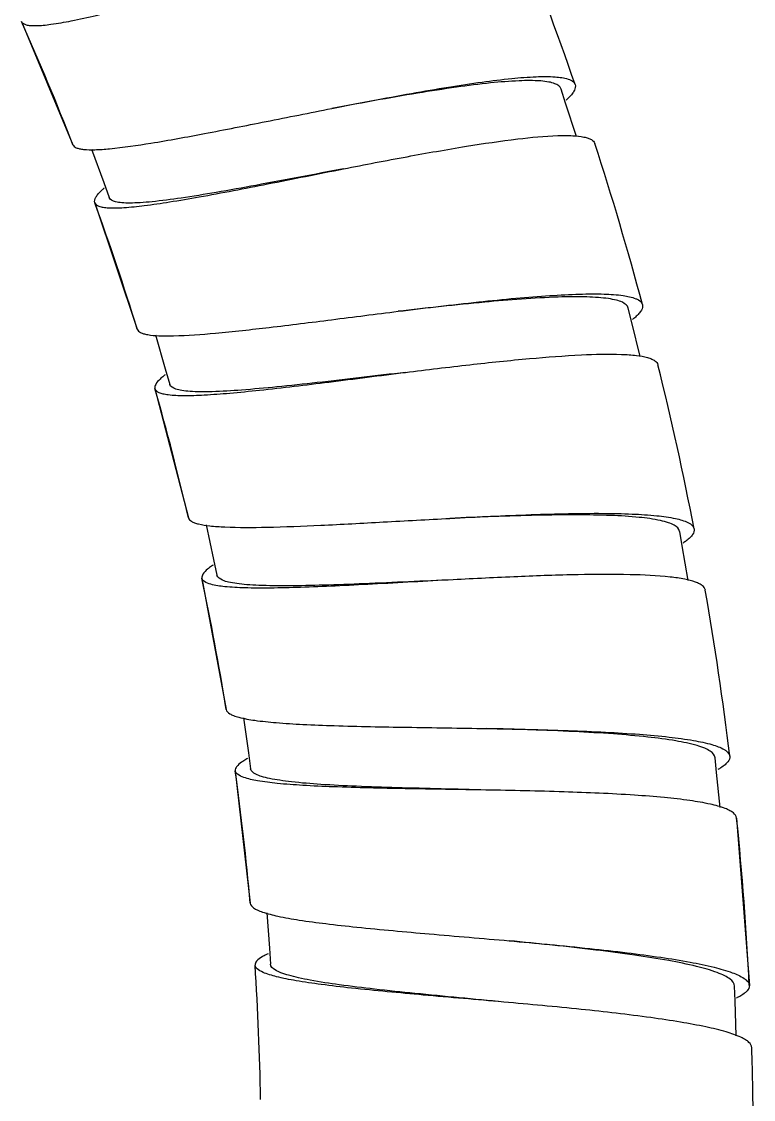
# Model space of a CAD drawing. Header units: millimetres. Extents: x 1035 to 2065, y 1005 to 1731.
# Drawn here: x 1415.37 to 1439.16, y 1441.88 to 1476.92 of the extents above; entities that cross this region are included whole.
import ezdxf

# ---------------------------------------------------------------- set-up
doc = ezdxf.new("R2010")
doc.units = ezdxf.units.MM

msp = doc.modelspace()

# ---------------------------------------------------------------- linework, layer by layer
at = {"color": 7, "linetype": 'Continuous'}
for p, q in [((1415.374, 1476.918), (1415.374, 1476.918)), ((1415.374, 1476.918), (1417.043, 1472.916)), ((1433.057, 1474.269), (1432.912, 1474.724)), ((1433.408, 1473.178), (1433.057, 1474.269)), ((1417.649, 1472.769), (1418.045, 1471.69)), ((1418.045, 1471.69), (1418.223, 1471.201)), ((1417.752, 1471.029), (1417.752, 1471.029)), ((1417.752, 1471.029), (1419.134, 1466.92)), ((1435.203, 1467.14), (1435.091, 1467.604)), ((1435.476, 1466.026), (1435.203, 1467.14)), ((1419.728, 1466.73), (1420.046, 1465.627)), ((1420.046, 1465.627), (1420.19, 1465.124)), ((1419.709, 1464.987), (1419.709, 1464.987)), ((1419.709, 1464.987), (1420.797, 1460.79)), ((1421.378, 1460.559), (1421.617, 1459.435)), ((1436.842, 1459.881), (1436.764, 1460.344)), ((1437.036, 1458.746), (1436.842, 1459.881)), ((1421.617, 1459.435), (1421.725, 1458.924)), ((1421.234, 1458.822), (1422.024, 1454.559)), ((1437.597, 1458.44), (1437.597, 1458.44)), ((1422.585, 1454.287), (1422.745, 1453.15)), ((1422.745, 1453.15), (1422.816, 1452.633)), ((1437.964, 1452.512), (1437.918, 1452.987)), ((1438.392, 1453.038), (1438.392, 1453.038)), ((1422.32, 1452.565), (1422.807, 1448.257)), ((1438.077, 1451.374), (1437.964, 1452.512)), ((1438.615, 1451.028), (1438.615, 1451.028)), ((1438.615, 1451.028), (1439.027, 1445.585)), ((1439.027, 1445.585), (1439.027, 1445.585))]:
    msp.add_line(p, q, dxfattribs=at)
for points in [[(1423.348, 1447.946), (1423.427, 1446.8), (1423.462, 1446.281)], [(1438.595, 1443.947), (1438.562, 1445.091), (1438.55, 1445.568)]]:
    msp.add_lwpolyline(points, dxfattribs=at)
for centre, radius, start, end in [((1333.263, 1440.332), 105.893, 19.03734, 21.9918), ((1333.263, 1440.332), 89.893, 21.25209, 24.01591), ((1333.258, 1440.329), 105.899, 14.98962, 17.94389), ((1419.796, 1469.514), 2.642, 131.1256, 133.0726), ((1333.242, 1440.324), 89.916, 17.20428, 19.96735), ((1333.246, 1440.326), 105.912, 10.9416, 13.89549), ((1333.261, 1440.329), 89.896, 13.15629, 15.91992), ((1333.248, 1440.326), 89.909, 9.10834, 11.87165), ((1333.247, 1440.326), 105.91, 6.89366, 9.84759), ((1333.248, 1440.326), 105.909, 6.89375, 9.84765), ((1333.242, 1440.326), 89.915, 5.06042, 7.82358), ((1333.223, 1440.324), 105.934, 2.84598, 5.79927), ((1333.223, 1440.324), 89.934, 0.99207, 3.77574)]:
    msp.add_arc(centre, radius, start, end, dxfattribs=at)
for points, knots in [([(1415.831, 1476.785), (1415.997, 1476.787), (1416.386, 1476.83), (1417.043, 1476.946), (1417.848, 1477.123), (1419.165, 1477.449), (1421.018, 1477.944), (1422.554, 1478.368), (1423.363, 1478.587)], [0, 0, 0, 0, 0.064301, 0.150881, 0.258025, 0.383295, 0.675771, 1, 1, 1, 1]), ([(1415.374, 1476.918), (1415.398, 1476.864), (1415.508, 1476.809), (1415.667, 1476.787), (1415.772, 1476.784), (1415.831, 1476.785)], [0, 0, 0, 0, 0.362782, 0.641925, 1, 1, 1, 1]), ([(1425.454, 1474.092), (1426.318, 1474.262), (1427.581, 1474.505), (1429.213, 1474.785), (1430.298, 1474.951), (1431.248, 1475.068), (1432.041, 1475.131), (1432.654, 1475.135), (1433.003, 1475.093), (1433.138, 1475.047)], [0, 0, 0, 0, 0.339658, 0.496446, 0.638831, 0.763069, 0.866014, 0.945304, 1, 1, 1, 1]), ([(1433.138, 1475.047), (1433.166, 1475.038), (1433.255, 1475.003), (1433.343, 1474.935), (1433.364, 1474.873)], [0, 0, 0, 0, 0.313672, 1, 1, 1, 1]), ([(1432.911, 1474.723), (1432.883, 1474.808), (1432.727, 1474.905), (1432.493, 1474.96), (1432.101, 1475.007), (1431.469, 1474.997), (1430.555, 1474.922), (1429.456, 1474.781), (1427.732, 1474.513), (1426.384, 1474.266), (1425.455, 1474.092)], [0, 0, 0, 0, 0.035084, 0.062209, 0.097003, 0.18969, 0.31154, 0.458942, 0.626932, 1, 1, 1, 1]), ([(1433.365, 1474.873), (1433.385, 1474.813), (1433.358, 1474.695), (1433.268, 1474.562), (1433.202, 1474.486), (1433.163, 1474.447)], [0, 0, 0, 0, 0.387835, 0.660126, 1, 1, 1, 1]), ([(1418.235, 1472.783), (1418.686, 1472.826), (1419.715, 1472.98), (1421.408, 1473.289), (1423.364, 1473.676), (1424.742, 1473.952), (1425.454, 1474.092)], [0, 0, 0, 0, 0.185103, 0.425215, 0.70344, 1, 1, 1, 1]), ([(1425.84, 1472.131), (1426.526, 1472.266), (1427.854, 1472.523), (1429.74, 1472.856), (1431.373, 1473.099), (1432.368, 1473.198), (1432.804, 1473.211)], [0, 0, 0, 0, 0.297581, 0.57524, 0.814527, 1, 1, 1, 1]), ([(1432.804, 1473.211), (1432.965, 1473.216), (1433.249, 1473.217), (1433.58, 1473.186), (1433.782, 1473.133), (1433.911, 1473.079), (1433.988, 1473.008), (1434.006, 1472.955)], [0, 0, 0, 0, 0.379288, 0.667477, 0.777911, 0.867652, 1, 1, 1, 1]), ([(1417.043, 1472.916), (1417.061, 1472.87), (1417.141, 1472.815), (1417.266, 1472.78), (1417.467, 1472.75), (1417.794, 1472.748), (1418.075, 1472.768), (1418.235, 1472.783)], [0, 0, 0, 0, 0.120569, 0.208145, 0.318429, 0.61111, 1, 1, 1, 1]), ([(1418.198, 1470.864), (1418.364, 1470.854), (1418.754, 1470.869), (1419.417, 1470.939), (1420.233, 1471.059), (1421.57, 1471.291), (1423.454, 1471.654), (1425.017, 1471.968), (1425.84, 1472.131)], [0, 0, 0, 0, 0.064252, 0.1508, 0.257929, 0.383201, 0.675715, 1, 1, 1, 1]), ([(1425.841, 1472.13), (1424.891, 1471.952), (1423.512, 1471.687), (1421.752, 1471.369), (1420.627, 1471.185), (1419.801, 1471.074), (1419.244, 1471.027), (1418.916, 1471.014), (1418.646, 1471.023), (1418.417, 1471.053), (1418.25, 1471.123), (1418.222, 1471.201)], [0, 0, 0, 0, 0.373661, 0.542795, 0.691569, 0.814543, 0.864996, 0.907507, 0.941904, 0.968282, 1, 1, 1, 1]), ([(1417.752, 1471.029), (1417.732, 1471.085), (1417.775, 1471.201), (1417.874, 1471.328), (1417.949, 1471.404), (1417.992, 1471.444)], [0, 0, 0, 0, 0.362314, 0.641595, 1, 1, 1, 1]), ([(1417.752, 1471.029), (1417.773, 1470.973), (1417.878, 1470.911), (1418.034, 1470.878), (1418.139, 1470.867), (1418.198, 1470.864)], [0, 0, 0, 0, 0.363006, 0.64209, 1, 1, 1, 1]), ([(1427.61, 1467.499), (1428.482, 1467.607), (1429.759, 1467.76), (1431.405, 1467.925), (1432.498, 1468.013), (1433.454, 1468.063), (1434.249, 1468.07), (1434.861, 1468.031), (1435.207, 1467.965), (1435.338, 1467.91)], [0, 0, 0, 0, 0.339516, 0.496252, 0.638609, 0.76285, 0.865833, 0.945198, 1, 1, 1, 1]), ([(1435.09, 1467.603), (1435.07, 1467.69), (1434.919, 1467.798), (1434.69, 1467.868), (1434.427, 1467.919), (1434.106, 1467.951), (1433.562, 1467.978), (1432.328, 1467.96), (1430.281, 1467.796), (1428.549, 1467.607), (1427.611, 1467.499)], [0, 0, 0, 0, 0.035059, 0.062332, 0.097233, 0.139835, 0.189979, 0.311732, 0.627172, 1, 1, 1, 1]), ([(1435.553, 1467.719), (1435.57, 1467.658), (1435.534, 1467.543), (1435.436, 1467.416), (1435.365, 1467.346), (1435.323, 1467.309)], [0, 0, 0, 0, 0.387967, 0.660211, 1, 1, 1, 1]), ([(1435.338, 1467.91), (1435.366, 1467.898), (1435.453, 1467.858), (1435.536, 1467.784), (1435.553, 1467.719)], [0, 0, 0, 0, 0.314058, 1, 1, 1, 1]), ([(1420.317, 1466.703), (1420.77, 1466.714), (1421.808, 1466.794), (1423.518, 1466.983), (1425.496, 1467.232), (1426.89, 1467.41), (1427.61, 1467.499)], [0, 0, 0, 0, 0.185196, 0.425329, 0.703516, 1, 1, 1, 1]), ([(1419.134, 1466.92), (1419.149, 1466.872), (1419.225, 1466.811), (1419.348, 1466.767), (1419.547, 1466.723), (1419.874, 1466.699), (1420.156, 1466.699), (1420.317, 1466.703)], [0, 0, 0, 0, 0.120565, 0.208154, 0.318445, 0.611117, 1, 1, 1, 1]), ([(1427.856, 1465.515), (1428.55, 1465.602), (1429.892, 1465.764), (1431.796, 1465.963), (1433.442, 1466.09), (1434.441, 1466.119), (1434.877, 1466.101)], [0, 0, 0, 0, 0.29758, 0.575233, 0.814518, 1, 1, 1, 1]), ([(1434.877, 1466.101), (1435.038, 1466.095), (1435.321, 1466.075), (1435.649, 1466.021), (1435.847, 1465.955), (1435.972, 1465.892), (1436.044, 1465.815), (1436.058, 1465.761)], [0, 0, 0, 0, 0.379296, 0.66749, 0.777926, 0.867668, 1, 1, 1, 1]), ([(1419.874, 1465.294), (1419.82, 1465.243), (1419.736, 1465.159), (1419.696, 1465.032), (1419.709, 1464.987)], [0, 0, 0, 0, 0.613609, 1, 1, 1, 1]), ([(1420.046, 1465.438), (1420.03, 1465.425), (1419.97, 1465.38), (1419.913, 1465.331), (1419.874, 1465.294)], [0, 0, 0, 0, 0.273478, 1, 1, 1, 1]), ([(1420.141, 1464.791), (1420.306, 1464.77), (1420.697, 1464.757), (1421.363, 1464.78), (1422.186, 1464.842), (1423.536, 1464.979), (1425.441, 1465.208), (1427.023, 1465.411), (1427.856, 1465.515)], [0, 0, 0, 0, 0.06423, 0.150763, 0.257887, 0.383161, 0.675693, 1, 1, 1, 1]), ([(1427.857, 1465.514), (1426.897, 1465.404), (1425.504, 1465.237), (1423.726, 1465.044), (1422.59, 1464.94), (1421.758, 1464.887), (1421.199, 1464.88), (1420.871, 1464.889), (1420.601, 1464.917), (1420.375, 1464.963), (1420.213, 1465.045), (1420.19, 1465.124)], [0, 0, 0, 0, 0.373364, 0.542577, 0.691437, 0.814405, 0.864806, 0.907323, 0.941781, 0.968195, 1, 1, 1, 1]), ([(1419.709, 1464.987), (1419.725, 1464.93), (1419.826, 1464.861), (1419.979, 1464.816), (1420.083, 1464.798), (1420.141, 1464.791)], [0, 0, 0, 0, 0.363155, 0.642191, 1, 1, 1, 1]), ([(1420.797, 1460.79), (1420.809, 1460.741), (1420.882, 1460.675), (1421.002, 1460.623), (1421.201, 1460.564), (1421.53, 1460.517), (1421.816, 1460.497), (1421.979, 1460.49)], [0, 0, 0, 0, 0.120067, 0.207579, 0.31788, 0.610763, 1, 1, 1, 1]), ([(1421.979, 1460.49), (1422.432, 1460.469), (1423.472, 1460.477), (1425.189, 1460.545), (1427.173, 1460.653), (1428.572, 1460.732), (1429.294, 1460.77)], [0, 0, 0, 0, 0.185751, 0.425986, 0.703936, 1, 1, 1, 1]), ([(1429.294, 1460.77), (1430.173, 1460.816), (1431.458, 1460.879), (1433.113, 1460.927), (1434.211, 1460.938), (1435.168, 1460.92), (1435.961, 1460.87), (1436.568, 1460.787), (1436.907, 1460.697), (1437.033, 1460.633)], [0, 0, 0, 0, 0.339823, 0.496659, 0.639062, 0.763289, 0.866187, 0.945403, 1, 1, 1, 1]), ([(1436.762, 1460.344), (1436.747, 1460.432), (1436.606, 1460.55), (1436.383, 1460.637), (1436.002, 1460.739), (1435.376, 1460.819), (1434.46, 1460.873), (1433.353, 1460.888), (1431.609, 1460.865), (1430.239, 1460.811), (1429.294, 1460.77)], [0, 0, 0, 0, 0.035026, 0.062083, 0.096791, 0.18944, 0.311319, 0.458697, 0.626712, 1, 1, 1, 1]), ([(1437.232, 1460.429), (1437.244, 1460.367), (1437.201, 1460.255), (1437.094, 1460.136), (1437.018, 1460.071), (1436.975, 1460.037)], [0, 0, 0, 0, 0.38822, 0.660395, 1, 1, 1, 1]), ([(1437.033, 1460.633), (1437.06, 1460.619), (1437.143, 1460.573), (1437.219, 1460.494), (1437.232, 1460.429)], [0, 0, 0, 0, 0.313327, 1, 1, 1, 1]), ([(1421.421, 1459.117), (1421.364, 1459.07), (1421.273, 1458.992), (1421.225, 1458.868), (1421.234, 1458.822)], [0, 0, 0, 0, 0.613771, 1, 1, 1, 1]), ([(1421.603, 1459.249), (1421.586, 1459.238), (1421.524, 1459.196), (1421.463, 1459.152), (1421.421, 1459.117)], [0, 0, 0, 0, 0.273508, 1, 1, 1, 1]), ([(1429.4, 1458.773), (1428.435, 1458.73), (1427.034, 1458.662), (1425.248, 1458.595), (1424.108, 1458.571), (1423.274, 1458.578), (1422.715, 1458.61), (1422.388, 1458.642), (1422.121, 1458.689), (1421.898, 1458.751), (1421.742, 1458.844), (1421.725, 1458.924)], [0, 0, 0, 0, 0.373256, 0.542305, 0.691117, 0.814153, 0.864616, 0.907216, 0.941711, 0.968172, 1, 1, 1, 1]), ([(1436.455, 1458.862), (1436.022, 1458.91), (1435.023, 1458.954), (1433.37, 1458.944), (1431.453, 1458.877), (1430.1, 1458.81), (1429.399, 1458.773)], [0, 0, 0, 0, 0.185086, 0.424283, 0.702102, 1, 1, 1, 1]), ([(1421.524, 1458.627), (1421.453, 1458.646), (1421.338, 1458.682), (1421.244, 1458.777), (1421.234, 1458.822)], [0, 0, 0, 0, 0.614245, 1, 1, 1, 1]), ([(1429.399, 1458.773), (1428.527, 1458.727), (1427.248, 1458.654), (1425.597, 1458.57), (1424.488, 1458.524), (1423.51, 1458.5), (1422.687, 1458.501), (1422.041, 1458.535), (1421.672, 1458.585), (1421.524, 1458.627)], [0, 0, 0, 0, 0.33212, 0.487027, 0.628906, 0.75402, 0.859112, 0.94162, 1, 1, 1, 1]), ([(1437.597, 1458.44), (1437.587, 1458.495), (1437.522, 1458.576), (1437.402, 1458.648), (1437.211, 1458.728), (1436.892, 1458.805), (1436.614, 1458.844), (1436.455, 1458.862)], [0, 0, 0, 0, 0.133083, 0.223067, 0.33355, 0.621333, 1, 1, 1, 1]), ([(1422.024, 1454.559), (1422.033, 1454.499), (1422.127, 1454.417), (1422.277, 1454.352), (1422.38, 1454.32), (1422.438, 1454.304)], [0, 0, 0, 0, 0.361402, 0.641082, 1, 1, 1, 1]), ([(1422.438, 1454.304), (1422.606, 1454.259), (1423.01, 1454.19), (1423.705, 1454.12), (1424.568, 1454.067), (1425.984, 1454.013), (1427.978, 1453.977), (1429.633, 1453.954), (1430.5, 1453.938)], [0, 0, 0, 0, 0.064604, 0.151734, 0.259529, 0.385396, 0.678088, 1, 1, 1, 1]), ([(1430.5, 1453.938), (1431.379, 1453.923), (1432.665, 1453.894), (1434.318, 1453.826), (1435.412, 1453.759), (1436.365, 1453.673), (1437.153, 1453.569), (1437.753, 1453.443), (1438.085, 1453.329), (1438.207, 1453.257)], [0, 0, 0, 0, 0.339707, 0.4965, 0.638879, 0.763107, 0.866038, 0.945317, 1, 1, 1, 1]), ([(1437.916, 1452.987), (1437.908, 1453.075), (1437.777, 1453.204), (1437.561, 1453.306), (1437.188, 1453.434), (1436.569, 1453.558), (1435.659, 1453.677), (1434.556, 1453.77), (1432.815, 1453.87), (1431.445, 1453.913), (1430.5, 1453.938)], [0, 0, 0, 0, 0.034852, 0.061916, 0.096736, 0.189487, 0.311213, 0.45866, 0.626797, 1, 1, 1, 1]), ([(1422.718, 1452.964), (1422.7, 1452.954), (1422.635, 1452.917), (1422.571, 1452.877), (1422.527, 1452.846)], [0, 0, 0, 0, 0.273462, 1, 1, 1, 1]), ([(1438.392, 1453.038), (1438.399, 1452.976), (1438.347, 1452.866), (1438.231, 1452.754), (1438.15, 1452.694), (1438.104, 1452.663)], [0, 0, 0, 0, 0.387469, 0.659858, 1, 1, 1, 1]), ([(1438.207, 1453.257), (1438.233, 1453.241), (1438.312, 1453.189), (1438.383, 1453.104), (1438.392, 1453.038)], [0, 0, 0, 0, 0.31368, 1, 1, 1, 1]), ([(1422.527, 1452.846), (1422.467, 1452.803), (1422.371, 1452.732), (1422.314, 1452.611), (1422.32, 1452.565)], [0, 0, 0, 0, 0.613681, 1, 1, 1, 1]), ([(1430.464, 1451.939), (1429.499, 1451.965), (1428.095, 1451.996), (1426.307, 1452.055), (1425.168, 1452.112), (1424.337, 1452.178), (1423.783, 1452.249), (1423.458, 1452.304), (1423.194, 1452.37), (1422.976, 1452.447), (1422.826, 1452.551), (1422.815, 1452.633)], [0, 0, 0, 0, 0.373351, 0.542504, 0.691295, 0.814055, 0.864475, 0.907094, 0.94169, 0.968237, 1, 1, 1, 1]), ([(1422.594, 1452.35), (1422.525, 1452.375), (1422.413, 1452.418), (1422.326, 1452.519), (1422.32, 1452.565)], [0, 0, 0, 0, 0.613778, 1, 1, 1, 1]), ([(1430.464, 1451.939), (1429.59, 1451.954), (1427.935, 1451.978), (1425.95, 1452.02), (1424.565, 1452.083), (1423.744, 1452.142), (1423.103, 1452.221), (1422.738, 1452.298), (1422.594, 1452.35)], [0, 0, 0, 0, 0.332266, 0.629138, 0.754254, 0.859305, 0.941735, 1, 1, 1, 1]), ([(1438.242, 1451.339), (1438.086, 1451.399), (1437.706, 1451.499), (1437.044, 1451.61), (1436.22, 1451.703), (1434.856, 1451.809), (1432.921, 1451.889), (1431.311, 1451.924), (1430.464, 1451.939)], [0, 0, 0, 0, 0.064101, 0.150331, 0.257187, 0.382324, 0.675047, 1, 1, 1, 1]), ([(1438.615, 1451.028), (1438.608, 1451.093), (1438.531, 1451.19), (1438.39, 1451.276), (1438.295, 1451.318), (1438.242, 1451.339)], [0, 0, 0, 0, 0.385717, 0.658835, 1, 1, 1, 1]), ([(1422.807, 1448.257), (1422.812, 1448.197), (1422.9, 1448.108), (1423.044, 1448.033), (1423.144, 1447.993), (1423.201, 1447.974)], [0, 0, 0, 0, 0.361701, 0.64128, 1, 1, 1, 1]), ([(1423.201, 1447.974), (1423.365, 1447.917), (1423.763, 1447.819), (1424.451, 1447.7), (1425.308, 1447.586), (1426.718, 1447.432), (1428.705, 1447.255), (1430.355, 1447.116), (1431.219, 1447.039)], [0, 0, 0, 0, 0.064532, 0.151617, 0.25939, 0.385256, 0.678001, 1, 1, 1, 1]), ([(1431.219, 1447.039), (1432.095, 1446.961), (1433.374, 1446.842), (1435.016, 1446.657), (1436.102, 1446.514), (1437.047, 1446.361), (1437.825, 1446.201), (1438.415, 1446.034), (1438.739, 1445.897), (1438.856, 1445.816)], [0, 0, 0, 0, 0.339519, 0.496244, 0.63859, 0.762824, 0.86581, 0.94519, 1, 1, 1, 1]), ([(1438.548, 1445.568), (1438.545, 1445.657), (1438.422, 1445.793), (1438.214, 1445.911), (1437.851, 1446.065), (1437.242, 1446.232), (1436.343, 1446.414), (1435.25, 1446.585), (1433.522, 1446.808), (1432.159, 1446.947), (1431.22, 1447.039)], [0, 0, 0, 0, 0.035072, 0.06218, 0.096892, 0.189585, 0.311524, 0.458938, 0.62685, 1, 1, 1, 1]), ([(1423.19, 1446.513), (1423.126, 1446.475), (1423.025, 1446.41), (1422.959, 1446.293), (1422.962, 1446.247)], [0, 0, 0, 0, 0.614054, 1, 1, 1, 1]), ([(1423.387, 1446.617), (1423.369, 1446.608), (1423.302, 1446.576), (1423.236, 1446.541), (1423.19, 1446.513)], [0, 0, 0, 0, 0.273208, 1, 1, 1, 1]), ([(1423.222, 1446.013), (1423.155, 1446.043), (1423.047, 1446.094), (1422.965, 1446.2), (1422.962, 1446.247)], [0, 0, 0, 0, 0.614123, 1, 1, 1, 1]), ([(1431.043, 1445.047), (1430.171, 1445.124), (1428.521, 1445.265), (1426.543, 1445.446), (1425.166, 1445.607), (1424.352, 1445.724), (1423.719, 1445.849), (1423.362, 1445.952), (1423.222, 1446.013)], [0, 0, 0, 0, 0.332512, 0.629501, 0.754687, 0.859777, 0.941937, 1, 1, 1, 1]), ([(1431.043, 1445.047), (1430.08, 1445.141), (1428.681, 1445.271), (1426.9, 1445.457), (1425.766, 1445.594), (1424.942, 1445.718), (1424.393, 1445.828), (1424.075, 1445.907), (1423.817, 1445.992), (1423.607, 1446.084), (1423.466, 1446.199), (1423.462, 1446.281)], [0, 0, 0, 0, 0.373701, 0.54298, 0.691818, 0.814752, 0.865126, 0.907617, 0.94202, 0.968346, 1, 1, 1, 1]), ([(1438.856, 1445.816), (1438.881, 1445.799), (1438.957, 1445.741), (1439.023, 1445.652), (1439.027, 1445.585)], [0, 0, 0, 0, 0.314251, 1, 1, 1, 1]), ([(1439.027, 1445.584), (1439.03, 1445.521), (1438.971, 1445.416), (1438.847, 1445.313), (1438.763, 1445.259), (1438.715, 1445.232)], [0, 0, 0, 0, 0.387655, 0.659981, 1, 1, 1, 1]), ([(1438.752, 1443.903), (1438.6, 1443.974), (1438.224, 1444.1), (1437.567, 1444.256), (1436.748, 1444.406), (1435.398, 1444.608), (1433.481, 1444.825), (1431.884, 1444.972), (1431.043, 1445.047)], [0, 0, 0, 0, 0.06447, 0.151639, 0.259353, 0.384005, 0.675708, 1, 1, 1, 1]), ([(1439.108, 1443.564), (1439.105, 1443.629), (1439.034, 1443.732), (1438.898, 1443.829), (1438.805, 1443.878), (1438.752, 1443.903)], [0, 0, 0, 0, 0.384759, 0.657886, 1, 1, 1, 1]), ([(1439.157, 1438.421), (1439.157, 1439.251), (1439.164, 1440.965), (1439.135, 1442.68), (1439.107, 1443.564)], [0, 0, 0, 0, 0.484131, 1, 1, 1, 1])]:
    msp.add_open_spline(points, degree=3, knots=knots, dxfattribs=at)
for points in [[(1433.163, 1474.447), (1433.136, 1474.419), (1433.108, 1474.392), (1433.079, 1474.366)], [(1435.323, 1467.309), (1435.294, 1467.283), (1435.263, 1467.258), (1435.232, 1467.233)], [(1436.975, 1460.037), (1436.943, 1460.013), (1436.911, 1459.99), (1436.879, 1459.968)], [(1438.104, 1452.663), (1438.071, 1452.642), (1438.038, 1452.622), (1438.005, 1452.602)], [(1438.715, 1445.232), (1438.68, 1445.213), (1438.646, 1445.194), (1438.61, 1445.177)]]:
    msp.add_open_spline(points, degree=3, dxfattribs=at)

doc.saveas('drawing.dxf')
